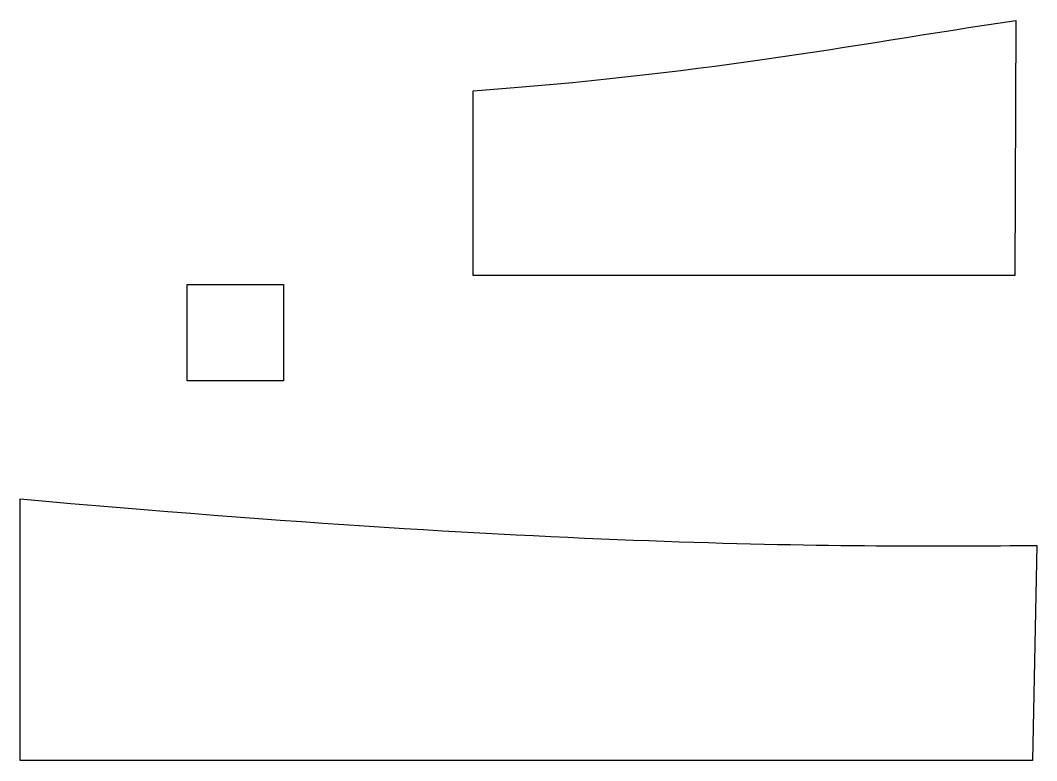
# Model space of a CAD drawing. Header units: millimetres. Extents: x -34 to 234, y 63 to 259.
import ezdxf

# ---------------------------------------------------------------- set-up
doc = ezdxf.new("R2010")
doc.units = ezdxf.units.MM
doc.layers.add('Layer_1', color=7, linetype='CONTINUOUS')

msp = doc.modelspace()

# ---------------------------------------------------------------- linework, layer by layer
at = {"layer": 'Layer_1', "color": 7}
for points in [[(228.88781, 258.639809), (228.60203, 191.22904)], [(228.60203, 191.22904), (85.493052, 191.22904), (85.493052, 240.066651)], [(233.31267, 63.15901), (-34.168478, 63.15901), (-34.168478, 132.26842)], [(234.37727, 119.99167), (233.31267, 63.15901)]]:
    msp.add_lwpolyline(points, dxfattribs=at)
msp.add_lwpolyline([(9.92588, 188.86015), (35.325879, 188.86015), (35.325879, 163.46015), (9.92588, 163.46015)], close=True, dxfattribs=at)
for points in [[(85.493052, 240.066651), (144.26342, 244.21638), (184.1033, 251.88806), (228.88781, 258.639809)], [(-34.168478, 132.26842), (110.75754, 119.2898), (184.96331, 119.58348), (234.37727, 119.99167)]]:
    msp.add_open_spline(points, degree=3, dxfattribs=at)

doc.saveas('drawing.dxf')
